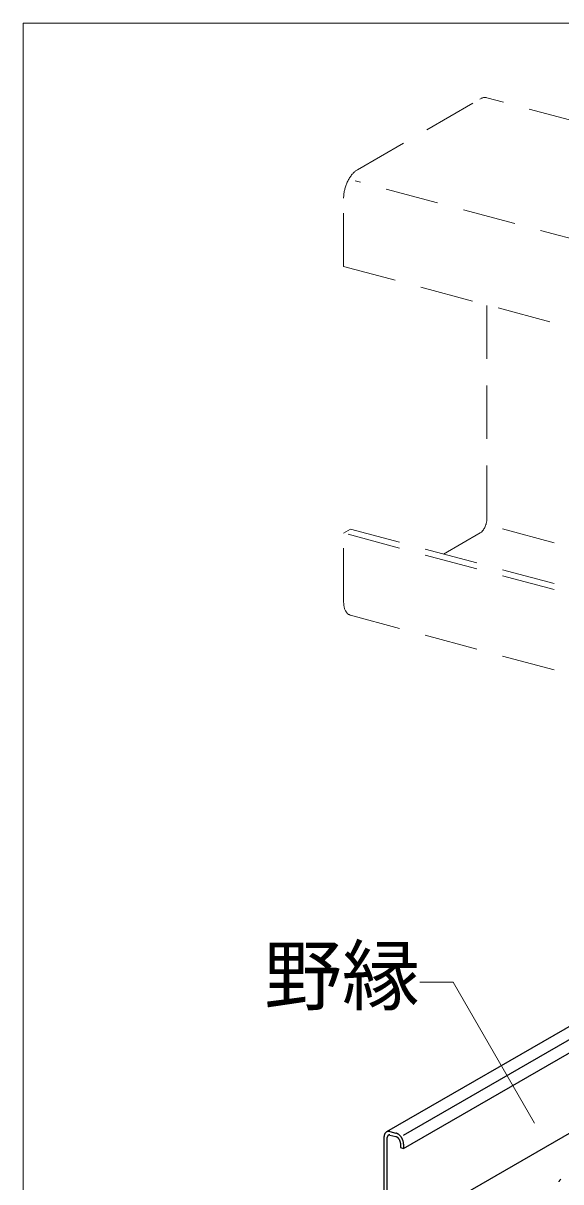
# Model space of a CAD drawing. Units: millimetres, scale not verified. Extents: x -1950 to 1950, y -1347 to 1325.
# Drawn here: x 20 to 141, y 601 to 861.8 of the extents above; entities that cross this region are included whole.
import ezdxf
from ezdxf.enums import TextEntityAlignment as Align

# ---------------------------------------------------------------- set-up
doc = ezdxf.new("R2010")
doc.units = ezdxf.units.MM
doc.header["$LTSCALE"] = 10
doc.linetypes.add('DASHED1', pattern=[1.8, 1.2, -0.6])
for name, color, linetype, lineweight in [('4-3_野縁', 2, 'Continuous', 25), ('4-6_文字', 7, 'Continuous', 18), ('4-9_躯体他', 4, 'Continuous', 9), ('F-3_野縁', 3, 'Continuous', 18)]:
    doc.layers.add(name, color=color, linetype=linetype, lineweight=lineweight)
doc.styles.add('ＭＳ ゴシック', font='')
doc.styles.get('ＭＳ ゴシック').set_extended_font_data('MS Gothic')

msp = doc.modelspace()

# ---------------------------------------------------------------- linework, layer by layer
at = {"layer": '4-3_野縁'}
for p, q in [((176.43, 655.33), (101.75, 612.22)), ((105.57, 608.49), (185.22, 654.48)), ((105.57, 611.49), (179.9, 654.4)), ((102.11, 588.41), (204.57, 647.56)), ((101.23, 589.15), (101.23, 611.16)), ((101.92, 588.97), (101.92, 610.97)), ((102.53, 612.31), (103.83, 611.96)), ((102.53, 611.51), (103.83, 611.16)), ((104.88, 609.68), (104.88, 608.68)), ((104.88, 608.68), (105.57, 608.49)), ((105.57, 609.49), (105.57, 608.49))]:
    msp.add_line(p, q, dxfattribs=at)
for centre, radius, start, end in [((103, 611.16), 1.78, 180.0208, 180.023), ((102.79, 611.16), 1.56, 170.9453, 175.5871), ((102.9, 611.16), 1.67, 175.5847, 180.0233), ((102.68, 611.18), 1.46, 166.0779, 170.9475), ((102.58, 611.21), 1.35, 160.9611, 166.0797), ((102.49, 611.24), 1.25, 155.579, 160.9622), ((102.41, 611.27), 1.16, 149.9245, 155.5791), ((102.34, 611.31), 1.08, 144.002, 149.9234), ((102.29, 611.35), 1.02, 137.8307, 143.9994), ((102.25, 611.39), 0.97, 131.4464, 137.8265), ((102.23, 611.41), 0.935, 124.9019, 131.4408), ((102.22, 611.43), 0.916, 118.264, 124.8951), ((102.21, 611.43), 0.912, 111.6086, 118.2567), ((102.22, 611.42), 0.925, 105.0134, 111.6015), ((102.65, 610.97), 0.73, 170.9453, 175.5871), ((102.7, 610.97), 0.78, 175.5847, 180.0233), ((102.75, 610.97), 0.829, 180.02081, 180.02082), ((102.6, 610.98), 0.679, 166.0779, 170.9475), ((102.55, 610.99), 0.63, 160.9611, 166.0797), ((102.51, 611.01), 0.584, 155.579, 160.9622), ((102.23, 611.39), 0.953, 98.5503, 105.0072), ((102.47, 611.02), 0.543, 149.9245, 155.5791), ((102.44, 611.04), 0.506, 144.002, 149.9234), ((102.42, 611.06), 0.476, 137.8307, 143.9994), ((102.4, 611.08), 0.453, 131.4464, 137.8265), ((102.23, 611.35), 0.997, 92.2788, 98.5454), ((102.39, 611.09), 0.436, 124.9019, 131.4408), ((102.38, 611.1), 0.427, 118.264, 124.8951), ((102.38, 611.1), 0.426, 111.6086, 118.2567), ((102.23, 611.29), 1.05, 86.2426, 92.2755), ((102.38, 611.09), 0.432, 105.0134, 111.6015), ((102.39, 611.08), 0.445, 98.5503, 105.0072), ((102.23, 611.22), 1.13, 80.4681, 86.2409), ((102.39, 611.06), 0.465, 92.2788, 98.5454), ((102.39, 611.03), 0.493, 86.2426, 92.2755), ((102.22, 611.13), 1.21, 74.9661, 80.4678), ((102.39, 611), 0.526, 80.4681, 86.2409), ((102.38, 610.96), 0.565, 74.9661, 80.4678), ((102.19, 611.04), 1.31, 74.9659, 74.9668), ((102.37, 610.92), 0.61, 74.9659, 74.9668), ((103.38, 610.27), 1.74, 69.7339, 74.9668), ((103.56, 610.15), 1.04, 69.7339, 74.9668), ((103.58, 610.22), 0.969, 74.9661, 75.034), ((103.42, 610.4), 1.62, 74.9661, 75.034), ((103.53, 610.07), 1.13, 64.7592, 69.7354), ((103.34, 610.15), 1.88, 64.7592, 69.7354), ((103.5, 609.99), 1.21, 60.0227, 64.7612), ((103.45, 609.92), 1.3, 55.5007, 60.025), ((103.27, 610.02), 2.02, 60.0227, 64.7612), ((103.41, 609.85), 1.39, 51.1672, 55.5032), ((103.2, 609.89), 2.17, 55.5007, 60.025), ((103.36, 609.78), 1.47, 46.9953, 51.1698), ((103.31, 609.73), 1.54, 42.9577, 46.9978), ((103.12, 609.77), 2.31, 51.1672, 55.5032), ((103.26, 609.69), 1.6, 39.0278, 42.9602), ((103.22, 609.65), 1.66, 35.1792, 39.0302), ((103.04, 609.67), 2.44, 46.9953, 51.1698), ((103.19, 609.63), 1.69, 31.3862, 35.1816), ((103.17, 609.62), 1.71, 27.6236, 31.3885), ((103.17, 609.62), 1.72, 23.8664, 27.6259), ((102.95, 609.58), 2.57, 42.9577, 46.9978), ((103.18, 609.62), 1.7, 20.0898, 23.8687), ((103.21, 609.63), 1.67, 16.2686, 20.0921), ((102.88, 609.51), 2.67, 39.0278, 42.9602), ((102.81, 609.45), 2.76, 35.1792, 39.0302), ((102.76, 609.42), 2.82, 31.3862, 35.1816), ((102.73, 609.4), 2.85, 27.6236, 31.3885), ((102.72, 609.4), 2.86, 23.8664, 27.6259), ((102.75, 609.4), 2.84, 20.0898, 23.8687), ((102.79, 609.42), 2.79, 16.2686, 20.0921), ((103.25, 609.65), 1.63, 12.3773, 16.271), ((103.31, 609.66), 1.57, 8.3901, 12.3798), ((103.38, 609.67), 1.5, 4.2802, 8.3926), ((103.46, 609.68), 1.42, 0.0208, 4.2828), ((103.54, 609.68), 1.34, 359.9763, 0.0233), ((102.86, 609.44), 2.71, 12.3773, 16.271), ((102.96, 609.46), 2.62, 8.3901, 12.3798), ((103.07, 609.48), 2.5, 4.2802, 8.3926), ((103.2, 609.49), 2.37, 0.0208, 4.2828), ((103.34, 609.49), 2.23, 359.9763, 0.0233), ((141.92, 600.33), 1.55, 149.9245, 155.5791), ((141.83, 600.38), 1.45, 144.002, 149.9234), ((141.76, 600.44), 1.36, 137.8307, 143.9994), ((141.71, 600.48), 1.29, 131.4464, 137.8265), ((141.68, 600.52), 1.25, 124.9019, 131.4408)]:
    msp.add_arc(centre, radius, start, end, dxfattribs=at)
at = {"layer": '4-6_文字'}
for p, q in [((116.72, 645.88), (109.22, 645.88)), ((135.02, 614.18), (116.72, 645.88))]:
    msp.add_line(p, q, dxfattribs=at)
at = {"layer": '4-9_躯体他', "linetype": 'DASHED1'}
for p, q in [((354.11, 783.39), (124.3, 844.97)), ((95.21, 828.77), (122.77, 844.68)), ((321.89, 765.41), (94.68, 826.29)), ((92.1, 806.98), (92.1, 822.38)), ((92.1, 806.98), (321.89, 745.41)), ((124.32, 750.18), (124.32, 798.34)), ((174.23, 724.97), (92.1, 746.98)), ((174.23, 726.29), (93.65, 747.88)), ((114.59, 742.26), (122.81, 747.01)), ((174.23, 735.5), (126.12, 748.38)), ((174.23, 706.9), (93.65, 728.49))]:
    msp.add_line(p, q, dxfattribs=at)
msp.add_lwpolyline([(92.1, 731.57), (92.1, 746.98), (93.65, 747.88)], dxfattribs=at)
at = {"layer": '4-9_躯体他'}
for centre, radius, start, end in [((124.07, 842.53), 2.51, 107.6446, 114.2144), ((123.96, 842.89), 2.14, 100.3349, 107.6466), ((123.91, 843.17), 1.86, 92.2913, 100.3297), ((123.9, 843.36), 1.66, 83.6178, 92.2763), ((123.91, 843.47), 1.55, 74.5273, 83.5931), ((123.92, 843.5), 1.52, 74.4966, 74.4969), ((124.26, 842.11), 2.97, 114.2083, 120.0815), ((100.38, 822.6), 8.18, 148.2347, 151.2234), ((99.88, 822.92), 7.59, 145.0959, 148.2385), ((99.33, 823.3), 6.92, 141.7603, 145.1003), ((98.78, 823.73), 6.22, 138.1774, 141.7653), ((98.24, 824.21), 5.5, 134.2893, 138.1833), ((97.75, 824.72), 4.79, 130.0284, 134.296), ((97.32, 825.23), 4.12, 125.318, 130.036), ((96.97, 825.73), 3.51, 120.0736, 125.3261), ((100.91, 822.2), 8.82, 167.8394, 170.6821), ((101.24, 822.13), 9.16, 165.07, 167.8424), ((101.43, 822.08), 9.35, 162.3399, 165.0728), ((101.48, 822.07), 9.4, 159.6194, 162.3426), ((101.38, 822.1), 9.3, 156.8795, 159.6222), ((101.16, 822.2), 9.06, 154.0902, 156.8823), ((100.82, 822.36), 8.68, 151.22, 154.0933), ((99.25, 822.37), 7.15, 176.7043, 179.9736), ((99.89, 822.34), 7.79, 173.6215, 176.7084), ((100.45, 822.28), 8.36, 170.6788, 173.6251), ((119.79, 750.27), 4.53, 334.0902, 336.8823), ((119.68, 750.32), 4.65, 336.8795, 339.6222), ((119.63, 750.34), 4.7, 339.6194, 342.3426), ((119.66, 750.33), 4.68, 342.3399, 345.0729), ((119.75, 750.3), 4.58, 345.07, 347.8424), ((119.92, 750.27), 4.41, 347.8394, 350.6821), ((120.15, 750.23), 4.18, 350.6788, 353.6251), ((120.43, 750.2), 3.9, 353.6215, 356.7085), ((120.75, 750.18), 3.58, 356.7043, 359.9736), ((121.71, 748.75), 2.06, 302.0328, 310.036), ((121.5, 749.01), 2.4, 310.0284, 314.296), ((121.25, 749.26), 2.75, 314.2893, 318.1833), ((120.98, 749.5), 3.11, 318.1774, 321.7653), ((120.71, 749.72), 3.46, 321.7602, 325.1003), ((120.43, 749.91), 3.79, 325.096, 328.2385), ((120.18, 750.07), 4.09, 328.2347, 331.2234), ((119.96, 750.19), 4.34, 331.22, 334.0933), ((98.56, 731.57), 6.46, 179.9688, 183.4684), ((97.84, 731.53), 5.74, 183.4628, 187.2482), ((97.13, 731.44), 5.03, 187.2418, 191.3774), ((96.46, 731.3), 4.34, 191.3701, 195.9296), ((95.85, 731.13), 3.71, 195.9216, 200.9871), ((95.32, 730.93), 3.14, 200.979, 206.637), ((94.89, 730.71), 2.65, 206.6301, 212.9617), ((94.55, 730.49), 2.25, 212.958, 220.0216), ((94.31, 730.29), 1.94, 220.0241, 227.8281), ((94.16, 730.12), 1.72, 227.8397, 236.3108), ((94.08, 730.01), 1.58, 236.3325, 245.2929), ((94.06, 729.96), 1.52, 245.3222, 254.4969), ((94.07, 729.98), 1.55, 254.5273, 255.4724)]:
    msp.add_arc(centre, radius, start, end, dxfattribs=at)
at = {"layer": 'F-3_野縁'}
msp.add_line((20, 861.75), (20, 518.5), dxfattribs=at)
msp.add_lwpolyline([(20, 861.75), (1910, 861.75), (1910, 518.5)], dxfattribs=at)

# ---------------------------------------------------------------- texts
at = {"layer": '4-6_文字', "style": 'ＭＳ ゴシック'}
msp.add_text('野縁', height=12.83, dxfattribs=at).set_placement((74.22, 637.13), align=Align.BOTTOM_LEFT)

doc.saveas('drawing.dxf')
